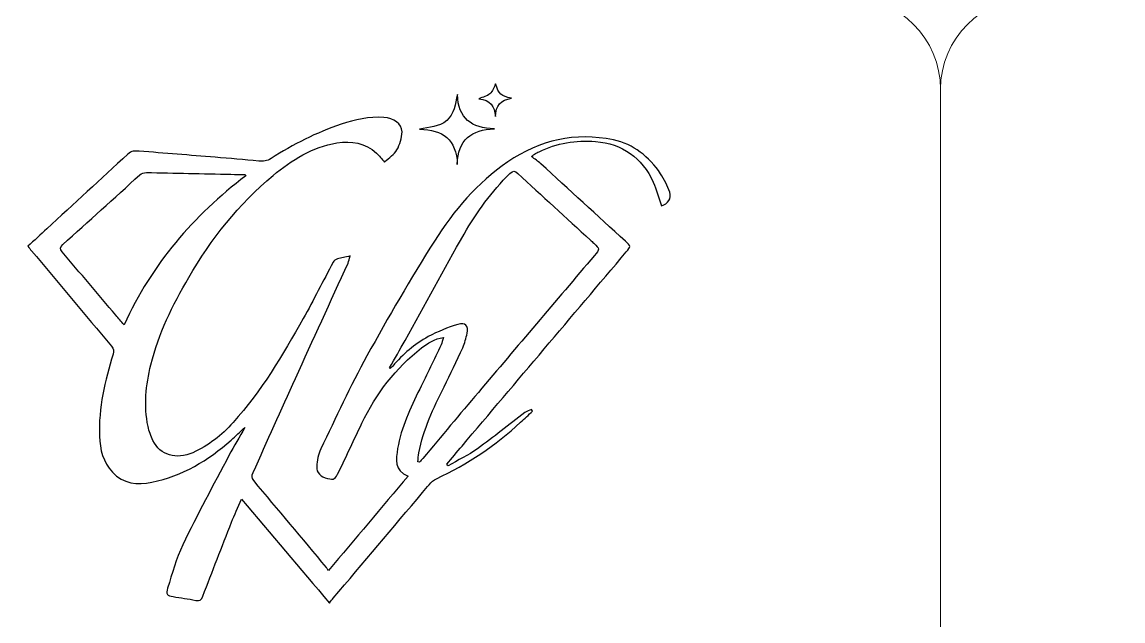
# Model space of a CAD drawing. Header units: millimetres. Extents: x -576 to 618, y 160 to 343.
# Drawn here: x 70.22 to 106.08, y 283 to 302.5 of the extents above; entities that cross this region are included whole.
import ezdxf

# ---------------------------------------------------------------- set-up
doc = ezdxf.new("R2010")
doc.units = ezdxf.units.MM
doc.header["$MEASUREMENT"] = 0
doc.layers.add('Layer 1', color=7, linetype='Continuous')

msp = doc.modelspace()

# ---------------------------------------------------------------- linework, layer by layer
at = {"layer": 'Layer 1', "color": 250, "lineweight": 18}
for points in [[(63.3217, 303.3001), (63.3217, 303.3001), (97.1517, 303.3001), (97.1517, 303.3001), (98.7957, 303.3001), (100.1367, 301.9591), (100.1367, 300.3151), (100.1367, 300.3151), (100.1367, 266.4851), (100.1367, 266.4851), (100.1367, 264.8411), (98.7957, 263.5001), (97.1517, 263.5001), (97.1517, 263.5001), (63.3217, 263.5001), (63.3217, 263.5001), (61.6777, 263.5001), (60.3367, 264.8411), (60.3367, 266.4851), (60.3367, 266.4851), (60.3367, 300.3151), (60.3367, 300.3151), (60.3367, 301.9591), (61.6777, 303.3001), (63.3217, 303.3001)], [(103.1217, 303.3001), (103.1217, 303.3001), (136.9517, 303.3001), (136.9517, 303.3001), (138.5957, 303.3001), (139.9367, 301.9591), (139.9367, 300.3151), (139.9367, 300.3151), (139.9367, 266.4851), (139.9367, 266.4851), (139.9367, 264.8411), (138.5957, 263.5001), (136.9517, 263.5001), (136.9517, 263.5001), (103.1217, 263.5001), (103.1217, 263.5001), (101.4777, 263.5001), (100.1367, 264.8411), (100.1367, 266.4851), (100.1367, 266.4851), (100.1367, 300.3151), (100.1367, 300.3151), (100.1367, 301.9591), (101.4777, 303.3001), (103.1217, 303.3001)]]:
    msp.add_open_spline(points, degree=3, knots=[0, 0, 0, 0, 0.125, 0.125, 0.125, 0.25, 0.25, 0.25, 0.375, 0.375, 0.375, 0.5, 0.5, 0.5, 0.625, 0.625, 0.625, 0.75, 0.75, 0.75, 0.875, 0.875, 0.875, 1, 1, 1, 1], dxfattribs=at)
at = {"layer": 'Layer 1', "color": 230}
for points, knots in [([(85.6093, 299.0265), (84.858, 298.9983), (84.414, 298.6745), (84.3991, 297.8657), (84.3722, 298.6783), (83.9223, 299.0021), (83.1719, 299.0136), (83.4823, 299.082), (83.8034, 299.0839), (84.0521, 299.2951), (84.307, 299.5119), (84.326, 299.8279), (84.4006, 300.1459), (84.4265, 299.3678), (84.8649, 299.0449), (85.6093, 299.0265)], [0, 0, 0, 0, 0.2, 0.2, 0.2, 0.4, 0.4, 0.4, 0.6, 0.6, 0.6, 0.8, 0.8, 0.8, 1, 1, 1, 1]), ([(85.6462, 300.4877), (85.7454, 300.1661), (85.8284, 300.0897), (86.1585, 300.0245), (85.8215, 299.9704), (85.6481, 299.7792), (85.6424, 299.4282), (85.605, 299.7511), (85.478, 299.9851), (85.0945, 300.0004), (85.2393, 300.0631), (85.3744, 300.0881), (85.4593, 300.167), (85.5482, 300.2494), (85.5885, 300.3836), (85.6462, 300.4877)], [0, 0, 0, 0, 0.2, 0.2, 0.2, 0.4, 0.4, 0.4, 0.6, 0.6, 0.6, 0.8, 0.8, 0.8, 1, 1, 1, 1]), ([(91.0465, 296.5233), (90.957, 296.7854), (90.8911, 297.045), (90.7819, 297.2846), (90.4147, 298.0918), (89.7751, 298.5398), (88.8958, 298.6156), (88.259, 298.6706), (87.6424, 298.5566), (87.0605, 298.2824), (87.0093, 298.2584), (86.9619, 298.2268), (86.9133, 298.1982), (86.8986, 298.1894), (86.8855, 298.1785), (86.8125, 298.1257), (86.9251, 298.0385), (87.0262, 297.9697), (87.1157, 297.8884), (88.0368, 297.0484), (88.9566, 296.2069), (89.8762, 295.3648), (90.0555, 295.2004), (90.0549, 295.1991), (89.902, 295.0184), (88.1189, 292.9118), (86.3351, 290.8054), (84.552, 288.6986), (84.386, 288.5021), (84.2228, 288.3033), (84.058, 288.1058), (84.0709, 288.088), (84.0839, 288.0706), (84.097, 288.0528), (84.4178, 288.2375), (84.7554, 288.3978), (85.0546, 288.6116), (85.5801, 288.9863), (86.0808, 289.3954), (86.595, 289.7853), (86.6587, 289.8337), (86.7438, 289.8537), (86.819, 289.8868), (86.8296, 289.8687), (86.8402, 289.8506), (86.8508, 289.8325), (86.7207, 289.712), (86.591, 289.5913), (86.4605, 289.4708), (85.643, 288.7145), (84.732, 288.1021), (83.7176, 287.6353), (83.537, 287.5523), (83.4072, 287.3464), (83.2693, 287.1838), (82.2974, 286.039), (81.3289, 284.8906), (80.3597, 283.7433), (80.3233, 283.7002), (80.2886, 283.6553), (80.2337, 283.5869), (79.2727, 284.7214), (78.3336, 285.8294), (77.3713, 286.9654), (77.2534, 286.6964), (77.1404, 286.4587), (77.0443, 286.2147), (76.7289, 285.4141), (76.4163, 284.6119), (76.1108, 283.8072), (76.063, 283.6808), (76.0122, 283.644), (75.8767, 283.6734), (75.6337, 283.7261), (75.3857, 283.7551), (75.1398, 283.7938), (74.9469, 283.8241), (74.9008, 283.8687), (74.9642, 284.0709), (75.1123, 284.5455), (75.2393, 285.0346), (75.4546, 285.4796), (75.9302, 286.4631), (76.4524, 287.4247), (76.961, 288.3919), (77.1214, 288.6974), (77.2995, 288.9935), (77.474, 289.3017), (77.3223, 289.1598), (77.1825, 289.0213), (77.0347, 288.8914), (76.2823, 288.2309), (75.445, 287.7257), (74.4527, 287.5196), (73.9754, 287.4203), (73.517, 287.4668), (73.1648, 287.8462), (72.8615, 288.1726), (72.7588, 288.5885), (72.7435, 289.0219), (72.7108, 289.9405), (72.9201, 290.8216), (73.1869, 291.6911), (73.2193, 291.7969), (73.2103, 291.8646), (73.1392, 291.9489), (72.2652, 292.9835), (71.395, 294.0216), (70.5242, 295.0587), (70.4884, 295.1015), (70.4549, 295.1461), (70.4116, 295.201), (70.6209, 295.395), (70.8228, 295.5835), (71.0259, 295.7707), (71.9061, 296.5801), (72.7888, 297.387), (73.6643, 298.2016), (73.7816, 298.3108), (73.902, 298.3111), (74.0387, 298.2999), (74.8627, 298.2328), (75.6868, 298.1666), (76.5108, 298.0989), (76.9847, 298.0603), (77.4587, 298.0225), (77.9317, 297.977), (78.0777, 297.9629), (78.2028, 297.977), (78.3332, 298.0603), (79.0512, 298.5201), (79.8062, 298.9073), (80.6187, 299.1744), (81.0671, 299.3217), (81.5229, 299.4297), (82.0025, 299.3982), (82.3227, 299.377), (82.5972, 299.1985), (82.5978, 298.9279), (82.5988, 298.7308), (82.5288, 298.5161), (82.4322, 298.3411), (82.3517, 298.1954), (82.1873, 298.0959), (82.0247, 297.942), (81.9345, 298.0465), (81.8599, 298.1539), (81.7657, 298.2384), (81.3957, 298.5701), (80.955, 298.645), (80.4789, 298.5682), (79.6721, 298.4388), (79.0125, 298.0125), (78.3991, 297.508), (77.2687, 296.5785), (76.3879, 295.4391), (75.649, 294.1844), (75.1214, 293.2884), (74.6668, 292.3594), (74.4171, 291.3426), (74.2549, 290.6808), (74.1866, 290.0132), (74.3245, 289.3389), (74.3573, 289.18), (74.4144, 289.0219), (74.4858, 288.8755), (74.7189, 288.3994), (75.2493, 288.2393), (75.7832, 288.4818), (76.2908, 288.7123), (76.7248, 289.0478), (77.0958, 289.4608), (78.0147, 290.4846), (78.7092, 291.6615), (79.3804, 292.8518), (79.7195, 293.453), (80.0262, 294.0728), (80.3529, 294.6815), (80.3788, 294.7302), (80.4415, 294.7719), (80.4961, 294.7894), (80.6178, 294.8284), (80.7448, 294.8499), (80.9117, 294.8883), (80.8811, 294.7876), (80.8686, 294.719), (80.8402, 294.6575), (80.2702, 293.4048), (79.6961, 292.1539), (79.1273, 290.9005), (78.664, 289.879), (78.2065, 288.8543), (77.7458, 287.8315), (77.7039, 287.7389), (77.6896, 287.6624), (77.7672, 287.5707), (78.5607, 286.6306), (79.3492, 285.6867), (80.1385, 284.7436), (80.1567, 284.7221), (80.1679, 284.6949), (80.1981, 284.6431), (81.0767, 285.683), (81.9301, 286.6931), (82.7975, 287.7195), (82.327, 287.8977), (82.3981, 288.2702), (82.4552, 288.6172), (82.5698, 289.307), (82.8705, 289.9317), (83.1747, 290.5538), (83.4088, 291.0321), (83.639, 291.5127), (83.8681, 291.9935), (83.8999, 292.0608), (83.9145, 292.1367), (83.9463, 292.2375), (83.6493, 292.185), (83.4374, 292.0478), (83.2372, 291.893), (82.3866, 291.2353), (81.7525, 290.4044), (81.2905, 289.4381), (81.0387, 288.9118), (80.7904, 288.3839), (80.5379, 287.8578), (80.4218, 287.615), (80.3832, 287.5941), (80.1728, 287.6397), (79.9545, 287.6861), (79.7997, 287.8331), (79.8178, 288.0306), (79.8353, 288.2247), (79.8699, 288.4297), (79.9532, 288.6028), (80.4418, 289.6191), (80.9117, 290.6465), (81.4549, 291.6331), (82.151, 292.8983), (82.8843, 294.1451), (83.6506, 295.3691), (84.2792, 296.3732), (85.0496, 297.269), (86.0387, 297.9476), (87.0846, 298.6653), (88.2387, 298.9217), (89.4824, 298.6643), (90.1435, 298.5276), (90.6443, 298.1165), (91.0184, 297.5623), (91.1429, 297.3776), (91.244, 297.1704), (91.3183, 296.9601), (91.3863, 296.767), (91.2515, 296.5766), (91.0465, 296.5233)], [0, 0, 0, 0, 0.0117647, 0.0117647, 0.0117647, 0.0235294, 0.0235294, 0.0235294, 0.0352941, 0.0352941, 0.0352941, 0.0470588, 0.0470588, 0.0470588, 0.0588235, 0.0588235, 0.0588235, 0.0705882, 0.0705882, 0.0705882, 0.0823529, 0.0823529, 0.0823529, 0.0941176, 0.0941176, 0.0941176, 0.1058824, 0.1058824, 0.1058824, 0.1176471, 0.1176471, 0.1176471, 0.1294118, 0.1294118, 0.1294118, 0.1411765, 0.1411765, 0.1411765, 0.1529412, 0.1529412, 0.1529412, 0.1647059, 0.1647059, 0.1647059, 0.1764706, 0.1764706, 0.1764706, 0.1882353, 0.1882353, 0.1882353, 0.2, 0.2, 0.2, 0.2117647, 0.2117647, 0.2117647, 0.2235294, 0.2235294, 0.2235294, 0.2352941, 0.2352941, 0.2352941, 0.2470588, 0.2470588, 0.2470588, 0.2588235, 0.2588235, 0.2588235, 0.2705882, 0.2705882, 0.2705882, 0.2823529, 0.2823529, 0.2823529, 0.2941176, 0.2941176, 0.2941176, 0.3058824, 0.3058824, 0.3058824, 0.3176471, 0.3176471, 0.3176471, 0.3294118, 0.3294118, 0.3294118, 0.3411765, 0.3411765, 0.3411765, 0.3529412, 0.3529412, 0.3529412, 0.3647059, 0.3647059, 0.3647059, 0.3764706, 0.3764706, 0.3764706, 0.3882353, 0.3882353, 0.3882353, 0.4, 0.4, 0.4, 0.4117647, 0.4117647, 0.4117647, 0.4235294, 0.4235294, 0.4235294, 0.4352941, 0.4352941, 0.4352941, 0.4470588, 0.4470588, 0.4470588, 0.4588235, 0.4588235, 0.4588235, 0.4705882, 0.4705882, 0.4705882, 0.4823529, 0.4823529, 0.4823529, 0.4941176, 0.4941176, 0.4941176, 0.5058824, 0.5058824, 0.5058824, 0.5176471, 0.5176471, 0.5176471, 0.5294118, 0.5294118, 0.5294118, 0.5411765, 0.5411765, 0.5411765, 0.5529412, 0.5529412, 0.5529412, 0.5647059, 0.5647059, 0.5647059, 0.5764706, 0.5764706, 0.5764706, 0.5882353, 0.5882353, 0.5882353, 0.6, 0.6, 0.6, 0.6117647, 0.6117647, 0.6117647, 0.6235294, 0.6235294, 0.6235294, 0.6352941, 0.6352941, 0.6352941, 0.6470588, 0.6470588, 0.6470588, 0.6588235, 0.6588235, 0.6588235, 0.6705882, 0.6705882, 0.6705882, 0.6823529, 0.6823529, 0.6823529, 0.6941176, 0.6941176, 0.6941176, 0.7058824, 0.7058824, 0.7058824, 0.7176471, 0.7176471, 0.7176471, 0.7294118, 0.7294118, 0.7294118, 0.7411765, 0.7411765, 0.7411765, 0.7529412, 0.7529412, 0.7529412, 0.7647059, 0.7647059, 0.7647059, 0.7764706, 0.7764706, 0.7764706, 0.7882353, 0.7882353, 0.7882353, 0.8, 0.8, 0.8, 0.8117647, 0.8117647, 0.8117647, 0.8235294, 0.8235294, 0.8235294, 0.8352941, 0.8352941, 0.8352941, 0.8470588, 0.8470588, 0.8470588, 0.8588235, 0.8588235, 0.8588235, 0.8705882, 0.8705882, 0.8705882, 0.8823529, 0.8823529, 0.8823529, 0.8941176, 0.8941176, 0.8941176, 0.9058824, 0.9058824, 0.9058824, 0.9176471, 0.9176471, 0.9176471, 0.9294118, 0.9294118, 0.9294118, 0.9411765, 0.9411765, 0.9411765, 0.9529412, 0.9529412, 0.9529412, 0.9647059, 0.9647059, 0.9647059, 0.9764706, 0.9764706, 0.9764706, 0.9882353, 0.9882353, 0.9882353, 1, 1, 1, 1]), ([(82.1903, 291.2456), (82.1981, 291.2394), (82.2063, 291.2331), (82.2141, 291.2269), (82.2415, 291.2503), (82.2724, 291.2706), (82.2955, 291.2977), (82.6259, 291.6846), (83.0044, 292.021), (83.4509, 292.2615), (83.7566, 292.4262), (84.0862, 292.5573), (84.4184, 292.6578), (84.664, 292.7314), (84.7675, 292.6126), (84.7167, 292.3685), (84.6833, 292.2091), (84.6405, 292.0475), (84.5738, 291.8996), (84.3801, 291.4715), (84.1819, 291.0446), (83.9673, 290.6265), (83.6147, 289.9389), (83.3039, 289.2368), (83.1417, 288.4771), (83.1211, 288.3816), (83.1241, 288.2812), (83.1164, 288.1829), (83.1164, 288.1829), (83.17, 288.1732), (83.17, 288.1732), (83.2072, 288.2147), (83.245, 288.2553), (83.2805, 288.2977), (83.8814, 289.0135), (84.4796, 289.732), (85.0833, 290.4453), (86.3429, 291.9323), (87.6056, 293.4166), (88.8661, 294.9027), (89.0436, 295.1117), (89.0415, 295.1136), (88.8434, 295.3005), (88.8063, 295.3354), (88.7691, 295.3704), (88.7317, 295.4048), (87.9426, 296.1286), (87.1526, 296.8509), (86.366, 297.5769), (86.2718, 297.664), (86.2097, 297.6693), (86.1133, 297.5739), (85.5227, 296.9857), (85.0306, 296.3208), (84.6203, 295.6004), (83.9669, 294.454), (83.3385, 293.2933), (82.6983, 292.1395), (82.532, 291.8396), (82.3597, 291.5433), (82.1903, 291.2456)], [0, 0, 0, 0, 0.05, 0.05, 0.05, 0.1, 0.1, 0.1, 0.15, 0.15, 0.15, 0.2, 0.2, 0.2, 0.25, 0.25, 0.25, 0.3, 0.3, 0.3, 0.35, 0.35, 0.35, 0.4, 0.4, 0.4, 0.45, 0.45, 0.45, 0.5, 0.5, 0.5, 0.55, 0.55, 0.55, 0.6, 0.6, 0.6, 0.65, 0.65, 0.65, 0.7, 0.7, 0.7, 0.75, 0.75, 0.75, 0.8, 0.8, 0.8, 0.85, 0.85, 0.85, 0.9, 0.9, 0.9, 0.95, 0.95, 0.95, 1, 1, 1, 1]), ([(77.5079, 297.494), (77.5079, 297.494), (77.4942, 297.5448), (77.4942, 297.5448), (77.3376, 297.5448), (77.1809, 297.5417), (77.0247, 297.5451), (76.1064, 297.5654), (75.1885, 297.5888), (74.2705, 297.6044), (74.1994, 297.6053), (74.1111, 297.572), (74.0577, 297.5245), (73.2191, 296.7707), (72.3859, 296.0107), (71.5482, 295.2559), (71.4568, 295.1736), (71.4493, 295.1155), (71.5308, 295.02), (72.1142, 294.3339), (72.6927, 293.6434), (73.2736, 292.9551), (73.3563, 292.8571), (73.4421, 292.7619), (73.5454, 292.6443), (74.4465, 294.6253), (75.8056, 296.2003), (77.5079, 297.494)], [0, 0, 0, 0, 0.1111111, 0.1111111, 0.1111111, 0.2222222, 0.2222222, 0.2222222, 0.3333333, 0.3333333, 0.3333333, 0.4444444, 0.4444444, 0.4444444, 0.5555556, 0.5555556, 0.5555556, 0.6666667, 0.6666667, 0.6666667, 0.7777778, 0.7777778, 0.7777778, 0.8888889, 0.8888889, 0.8888889, 1, 1, 1, 1])]:
    msp.add_open_spline(points, degree=3, knots=knots, dxfattribs=at)

doc.saveas('drawing.dxf')
